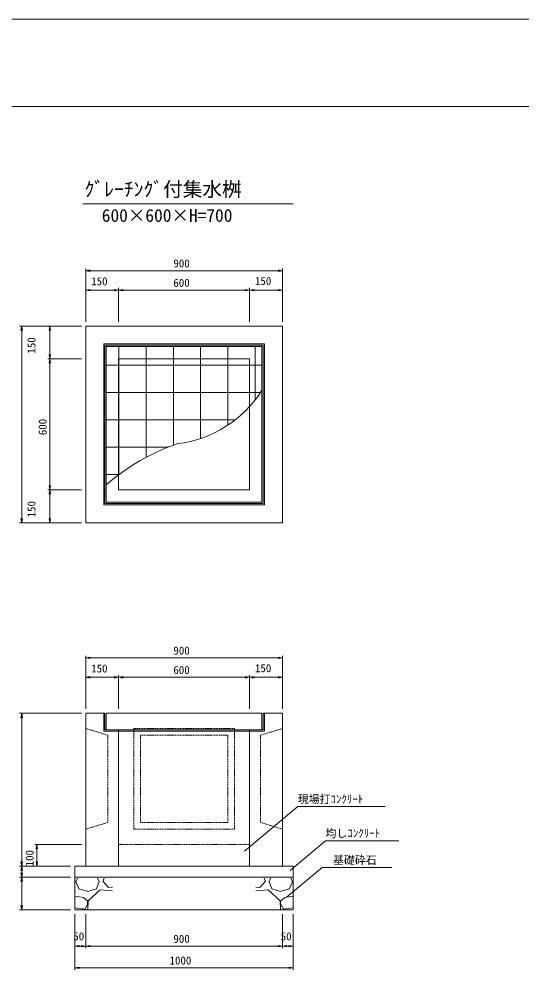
# Model space of a CAD drawing. Units: millimetres on the paper. Extents: x 0 to 841, y 0 to 594.
# Drawn here: x 195.3 to 310.5, y 376.3 to 594 of the extents above; entities that cross this region are included whole.
import ezdxf
from ezdxf.enums import TextEntityAlignment as Align

# ---------------------------------------------------------------- set-up
doc = ezdxf.new("R2010")
doc.units = ezdxf.units.MM
doc.linetypes.add('USER1', pattern=[0.375, 0.25, -0.125])
for name, color, linetype, lineweight in [('D-STR-DIM（寸法）', 7, 'Continuous', 18), ('D-STR-HTXT（旗揚げ）', 7, 'Continuous', 18), ('D-STR-STR1（構造物）', 4, 'Continuous', 18), ('D-STR-STRn（構造物）', 7, 'Continuous', 18), ('D-STR（構造物外形線）', 1, 'Continuous', 18), ('D-TTL(外枠）', 2, 'Continuous', 18), ('DEFPOINTS_2', 8, 'Continuous', 18)]:
    doc.layers.add(name, color=color, linetype=linetype, lineweight=lineweight)
doc.layers.add('D-STR-TXT（文字）', color=7, linetype='Continuous')
doc.layers.add('D-TTL-TXT（文字）', color=7, linetype='Continuous')
doc.styles.add('ＭＳ ゴシック', font='')
doc.styles.get('ＭＳ ゴシック').set_extended_font_data('MS Gothic')

msp = doc.modelspace()

# ---------------------------------------------------------------- linework, layer by layer
at = {"layer": 'D-STR-DIM（寸法）'}
for p, q in [((210.602, 524.685), (210.602, 536.879)), ((210.602, 536.379), (211.602, 536.545)), ((211.602, 536.212), (210.602, 536.379)), ((210.602, 536.379), (211.602, 536.379)), ((211.602, 536.379), (254.602, 536.379)), ((254.602, 536.545), (255.602, 536.379)), ((255.602, 536.379), (254.602, 536.212)), ((255.602, 536.379), (254.602, 536.379)), ((255.602, 524.685), (255.602, 536.879)), ((210.602, 524.685), (210.602, 532.435)), ((210.602, 531.935), (211.602, 532.102)), ((211.602, 531.768), (210.602, 531.935)), ((210.602, 531.935), (211.602, 531.935)), ((217.102, 531.935), (211.602, 531.935)), ((217.102, 532.102), (218.102, 531.935)), ((218.102, 531.935), (217.102, 531.768)), ((218.102, 531.935), (217.102, 531.935)), ((218.102, 524.685), (218.102, 532.435)), ((218.102, 524.685), (218.102, 532.435)), ((218.102, 531.935), (219.102, 532.102)), ((219.102, 531.768), (218.102, 531.935)), ((218.102, 531.935), (219.102, 531.935)), ((219.102, 531.935), (247.102, 531.935)), ((247.102, 532.102), (248.102, 531.935)), ((248.102, 531.935), (247.102, 531.768)), ((248.102, 531.935), (247.102, 531.935)), ((248.102, 524.685), (248.102, 532.435)), ((248.102, 524.685), (248.102, 532.435)), ((248.102, 531.935), (249.102, 532.102)), ((249.102, 531.768), (248.102, 531.935)), ((248.102, 531.935), (249.102, 531.935)), ((249.102, 531.935), (254.602, 531.935)), ((254.602, 532.102), (255.602, 531.935)), ((255.602, 531.935), (254.602, 531.768)), ((255.602, 531.935), (254.602, 531.935)), ((255.602, 524.685), (255.602, 532.435)), ((209.602, 523.685), (195.396, 523.685)), ((195.73, 522.685), (195.896, 523.685)), ((195.896, 523.685), (196.063, 522.685)), ((195.896, 523.685), (195.896, 522.685)), ((195.896, 522.685), (195.896, 479.685)), ((209.602, 523.685), (201.852, 523.685)), ((202.185, 522.685), (202.352, 523.685)), ((202.352, 523.685), (202.518, 522.685)), ((202.352, 523.685), (202.352, 522.685)), ((202.352, 517.185), (202.352, 522.685)), ((209.602, 516.185), (201.852, 516.185)), ((209.602, 516.185), (201.852, 516.185)), ((202.352, 516.185), (202.185, 517.185)), ((202.185, 515.185), (202.352, 516.185)), ((202.518, 517.185), (202.352, 516.185)), ((202.352, 516.185), (202.352, 517.185)), ((202.352, 516.185), (202.518, 515.185)), ((202.352, 516.185), (202.352, 515.185)), ((202.352, 515.185), (202.352, 487.185)), ((209.602, 486.185), (201.852, 486.185)), ((209.602, 486.185), (201.852, 486.185)), ((202.352, 486.185), (202.185, 487.185)), ((202.185, 485.185), (202.352, 486.185)), ((202.518, 487.185), (202.352, 486.185)), ((202.352, 486.185), (202.352, 487.185)), ((202.352, 486.185), (202.518, 485.185)), ((202.352, 486.185), (202.352, 485.185)), ((202.352, 485.185), (202.352, 479.685)), ((195.896, 478.685), (195.73, 479.685)), ((196.063, 479.685), (195.896, 478.685)), ((195.896, 478.685), (195.896, 479.685)), ((202.352, 478.685), (202.185, 479.685)), ((202.518, 479.685), (202.352, 478.685)), ((202.352, 478.685), (202.352, 479.685)), ((209.602, 478.685), (195.396, 478.685)), ((209.602, 478.685), (201.852, 478.685)), ((210.602, 436.047), (210.602, 448.24)), ((210.602, 447.74), (211.602, 447.907)), ((211.602, 447.574), (210.602, 447.74)), ((210.602, 447.74), (211.602, 447.74)), ((211.602, 447.74), (254.602, 447.74)), ((254.602, 447.907), (255.602, 447.74)), ((255.602, 447.74), (254.602, 447.574)), ((255.602, 447.74), (254.602, 447.74)), ((255.602, 436.047), (255.602, 448.24)), ((210.602, 436.047), (210.602, 443.797)), ((210.602, 443.297), (211.602, 443.464)), ((211.602, 443.13), (210.602, 443.297)), ((210.602, 443.297), (211.602, 443.297)), ((217.102, 443.297), (211.602, 443.297)), ((217.102, 443.464), (218.102, 443.297)), ((218.102, 443.297), (217.102, 443.13)), ((218.102, 443.297), (217.102, 443.297)), ((218.102, 436.047), (218.102, 443.797)), ((218.102, 436.047), (218.102, 443.797)), ((218.102, 443.297), (219.102, 443.464)), ((219.102, 443.13), (218.102, 443.297)), ((218.102, 443.297), (219.102, 443.297)), ((219.102, 443.297), (247.102, 443.297)), ((247.102, 443.464), (248.102, 443.297)), ((248.102, 443.297), (247.102, 443.13)), ((248.102, 443.297), (247.102, 443.297)), ((248.102, 436.047), (248.102, 443.797)), ((248.102, 436.047), (248.102, 443.797)), ((248.102, 443.297), (249.102, 443.464)), ((249.102, 443.13), (248.102, 443.297)), ((248.102, 443.297), (249.102, 443.297)), ((249.102, 443.297), (254.602, 443.297)), ((254.602, 443.464), (255.602, 443.297)), ((255.602, 443.297), (254.602, 443.13)), ((255.602, 443.297), (254.602, 443.297)), ((255.602, 436.047), (255.602, 443.797)), ((209.602, 435.047), (195.396, 435.047)), ((195.73, 434.047), (195.896, 435.047)), ((195.896, 435.047), (196.063, 434.047)), ((195.896, 435.047), (195.896, 434.047)), ((195.896, 434.047), (195.896, 401.047)), ((209.602, 405.047), (198.886, 405.047)), ((199.22, 404.047), (199.386, 405.047)), ((199.386, 405.047), (199.553, 404.047)), ((199.386, 405.047), (199.386, 404.047)), ((199.386, 404.047), (199.386, 401.047)), ((195.896, 400.047), (195.73, 401.047)), ((196.063, 401.047), (195.896, 400.047)), ((195.896, 400.047), (195.896, 401.047)), ((199.386, 400.047), (199.22, 401.047)), ((199.553, 401.047), (199.386, 400.047)), ((199.386, 400.047), (199.386, 401.047)), ((207.102, 400.047), (195.396, 400.047)), ((204.602, 400.047), (195.396, 400.047)), ((195.73, 399.047), (195.896, 400.047)), ((195.896, 397.547), (195.73, 398.547)), ((195.896, 400.047), (196.063, 399.047)), ((195.896, 400.047), (195.896, 399.047)), ((195.896, 399.047), (195.896, 398.547)), ((196.063, 398.547), (195.896, 397.547)), ((195.896, 397.547), (195.896, 398.547)), ((207.102, 400.047), (198.886, 400.047)), ((207.102, 397.547), (195.396, 397.547)), ((207.102, 397.547), (195.396, 397.547)), ((195.73, 396.547), (195.896, 397.547)), ((195.896, 397.547), (196.063, 396.547)), ((195.896, 397.547), (195.896, 396.547)), ((195.896, 396.547), (195.896, 391.047)), ((207.102, 390.047), (195.396, 390.047)), ((195.896, 390.047), (195.73, 391.047)), ((196.063, 391.047), (195.896, 390.047)), ((195.896, 390.047), (195.896, 391.047)), ((208.102, 389.047), (208.102, 381.254)), ((208.102, 389.047), (208.102, 376.286)), ((210.602, 389.047), (210.602, 381.254)), ((210.602, 389.047), (210.602, 381.254)), ((255.602, 389.047), (255.602, 381.254)), ((255.602, 389.047), (255.602, 381.254)), ((258.102, 389.047), (258.102, 376.286)), ((258.102, 389.047), (258.102, 381.254)), ((208.102, 381.754), (209.102, 381.921)), ((209.102, 381.587), (208.102, 381.754)), ((208.102, 381.754), (209.102, 381.754)), ((209.602, 381.754), (209.102, 381.754)), ((209.602, 381.921), (210.602, 381.754)), ((210.602, 381.754), (209.602, 381.587)), ((210.602, 381.754), (209.602, 381.754)), ((210.602, 381.754), (211.602, 381.921)), ((211.602, 381.587), (210.602, 381.754)), ((210.602, 381.754), (211.602, 381.754)), ((254.602, 381.754), (211.602, 381.754)), ((254.602, 381.921), (255.602, 381.754)), ((255.602, 381.754), (254.602, 381.587)), ((255.602, 381.754), (254.602, 381.754)), ((255.602, 381.754), (256.602, 381.921)), ((256.602, 381.587), (255.602, 381.754)), ((255.602, 381.754), (256.602, 381.754)), ((256.602, 381.754), (257.102, 381.754)), ((257.102, 381.921), (258.102, 381.754)), ((258.102, 381.754), (257.102, 381.587)), ((258.102, 381.754), (257.102, 381.754)), ((208.102, 376.786), (209.102, 376.953)), ((209.102, 376.62), (208.102, 376.786)), ((208.102, 376.786), (209.102, 376.786)), ((257.102, 376.786), (209.102, 376.786)), ((257.102, 376.953), (258.102, 376.786)), ((258.102, 376.786), (257.102, 376.62)), ((258.102, 376.786), (257.102, 376.786))]:
    msp.add_line(p, q, dxfattribs=at)
at = {"layer": 'D-STR-HTXT（旗揚げ）'}
for p, q in [((209.936, 551.663), (258.044, 551.663)), ((246.939, 403.473), (259.124, 413.688)), ((279.159, 413.688), (259.124, 413.688)), ((257.358, 399.048), (265.481, 405.858)), ((282.249, 405.858), (265.481, 405.858)), ((256.561, 392.921), (264.684, 399.731)), ((280.658, 399.731), (264.684, 399.731))]:
    msp.add_line(p, q, dxfattribs=at)
at = {"layer": 'D-STR-STR1（構造物）'}
for p, q in [((214.677, 482.76), (214.677, 519.61)), ((251.527, 519.61), (214.677, 519.61)), ((251.227, 519.31), (214.977, 519.31)), ((214.977, 483.06), (214.977, 519.31)), ((250.927, 519.01), (215.277, 519.01)), ((215.277, 483.36), (215.277, 519.01)), ((218.135, 516.185), (218.135, 518.935)), ((224.385, 516.185), (224.385, 518.935)), ((230.635, 516.185), (230.635, 518.935)), ((236.885, 516.185), (236.885, 518.935)), ((243.135, 516.185), (243.135, 518.935)), ((249.385, 506.829), (249.385, 518.935)), ((250.927, 483.36), (250.927, 519.01)), ((251.227, 483.06), (251.227, 519.31)), ((251.527, 482.76), (251.527, 519.61)), ((218.135, 489.682), (218.135, 516.185)), ((224.385, 493.655), (224.385, 516.185)), ((230.635, 496.445), (230.635, 516.185)), ((236.885, 497.973), (236.885, 516.185)), ((243.135, 501.028), (243.135, 516.185)), ((218.102, 514.747), (215.352, 514.747)), ((248.102, 514.747), (218.102, 514.747)), ((250.852, 514.747), (248.102, 514.747)), ((218.102, 508.497), (215.352, 508.497)), ((248.102, 508.497), (218.102, 508.497)), ((250.581, 508.497), (248.102, 508.497)), ((218.102, 502.247), (215.352, 502.247)), ((244.822, 502.247), (218.102, 502.247)), ((218.102, 495.997), (215.352, 495.997)), ((229.454, 495.997), (218.102, 495.997)), ((218.102, 489.747), (215.352, 489.747)), ((218.223, 489.747), (218.102, 489.747)), ((250.927, 483.36), (215.277, 483.36)), ((251.527, 482.76), (214.677, 482.76)), ((251.227, 483.06), (214.977, 483.06)), ((214.677, 435.047), (214.677, 430.997)), ((214.977, 435.047), (214.677, 435.047)), ((214.677, 431.147), (214.677, 435.047)), ((214.977, 431.297), (214.977, 435.047)), ((215.277, 431.297), (215.277, 435.047)), ((215.277, 435.047), (250.927, 435.047)), ((250.927, 435.047), (250.927, 431.297)), ((251.227, 435.047), (251.527, 435.047)), ((251.227, 431.297), (251.227, 435.047)), ((251.527, 435.047), (251.527, 433.022)), ((251.527, 435.047), (251.527, 430.997)), ((251.527, 431.147), (251.527, 435.047)), ((214.977, 431.297), (251.227, 431.297)), ((214.677, 430.997), (251.377, 430.997)), ((251.527, 430.997), (248.102, 430.997))]:
    msp.add_line(p, q, dxfattribs=at)
at = {"layer": 'D-STR-STR1（構造物）', "color": 7, "linetype": 'USER1'}
msp.add_line((218.102, 405.047), (248.102, 405.047), dxfattribs=at)
at = {"layer": 'D-STR-STR1（構造物）'}
for centre, radius, start, end in [((228.488, 523.074), 26.468, 276.79494, 327.66345), ((247.31, 450.694), 48.695, 108.79618, 131.01713)]:
    msp.add_arc(centre, radius, start, end, dxfattribs=at)
at = {"layer": 'D-STR-STRn（構造物）'}
for p, q in [((208.102, 400.047), (208.102, 390.047)), ((210.602, 400.047), (208.102, 400.047)), ((255.602, 400.047), (258.102, 400.047)), ((258.102, 400.047), (258.102, 390.047)), ((258.102, 397.547), (208.102, 397.547)), ((208.236, 396.583), (208.956, 394.903)), ((208.366, 396.585), (208.683, 397.324)), ((213.042, 394.895), (213.642, 396.575)), ((213.297, 397.324), (213.639, 396.584)), ((214.477, 396.58), (214.756, 397.324)), ((215.797, 395.162), (214.477, 396.602)), ((250.407, 395.162), (251.727, 396.602)), ((251.727, 396.58), (251.448, 397.324)), ((253.162, 394.895), (252.562, 396.575)), ((252.906, 397.324), (252.564, 396.584)), ((257.968, 396.583), (257.248, 394.903)), ((257.837, 396.585), (257.521, 397.324)), ((208.239, 394.183), (208.102, 394.228)), ((208.102, 394.112), (208.225, 394.186)), ((208.947, 394.892), (210.987, 394.292)), ((211.009, 394.291), (213.049, 394.891)), ((213.888, 394.664), (211.128, 392.144)), ((216.721, 394.408), (213.881, 394.645)), ((216.721, 395.238), (215.783, 395.157)), ((249.483, 395.238), (250.42, 395.157)), ((249.483, 394.408), (252.323, 394.645)), ((252.316, 394.664), (255.076, 392.144)), ((255.195, 394.291), (253.155, 394.891)), ((257.257, 394.892), (255.217, 394.292)), ((257.964, 394.183), (258.102, 394.228)), ((258.102, 394.112), (257.978, 394.186)), ((210.053, 392.872), (208.102, 393.165)), ((211.01, 392.008), (210.05, 392.848)), ((210.997, 391.303), (210.997, 392.023)), ((211.12, 392.139), (211.024, 390.124)), ((255.084, 392.139), (255.18, 390.124)), ((255.193, 392.008), (256.153, 392.848)), ((255.207, 391.303), (255.207, 392.023)), ((256.15, 392.872), (258.102, 393.165)), ((208.102, 390.494), (210.401, 390.218)), ((208.102, 390.047), (258.102, 390.047)), ((210.382, 390.218), (210.982, 391.298)), ((255.821, 390.218), (255.221, 391.298)), ((258.102, 390.494), (255.802, 390.218))]:
    msp.add_line(p, q, dxfattribs=at)
at = {"layer": 'D-STR（構造物外形線）'}
for p, q in [((210.602, 523.685), (255.602, 523.685)), ((210.602, 478.685), (210.602, 523.685)), ((255.602, 478.685), (255.602, 523.685)), ((218.102, 516.185), (248.102, 516.185)), ((218.102, 486.185), (218.102, 516.185)), ((248.102, 486.185), (248.102, 516.185)), ((218.102, 486.185), (248.102, 486.185)), ((210.602, 478.685), (255.602, 478.685)), ((210.602, 400.047), (210.602, 435.047)), ((210.627, 435.047), (214.677, 435.047)), ((251.527, 435.047), (255.577, 435.047)), ((255.602, 400.047), (255.602, 435.047)), ((218.102, 400.047), (218.102, 431.297)), ((248.102, 400.047), (248.102, 431.297)), ((255.602, 400.047), (210.602, 400.047))]:
    msp.add_line(p, q, dxfattribs=at)
at = {"layer": 'D-STR（構造物外形線）', "linetype": 'USER1'}
for p, q in [((210.627, 431.547), (215.627, 430.047)), ((221.602, 408.547), (221.602, 431.547)), ((221.602, 431.547), (244.602, 431.547)), ((244.602, 408.547), (244.602, 431.547)), ((250.602, 430.047), (255.602, 431.547)), ((215.627, 410.047), (215.627, 430.047)), ((223.102, 410.047), (223.102, 430.047)), ((223.102, 430.047), (243.102, 430.047)), ((243.102, 410.047), (243.102, 430.047)), ((250.602, 410.047), (250.602, 430.047)), ((210.627, 408.547), (215.627, 410.047)), ((223.102, 410.047), (243.102, 410.047)), ((250.602, 410.047), (255.602, 408.547)), ((221.602, 408.547), (244.602, 408.547))]:
    msp.add_line(p, q, dxfattribs=at)
at = {"layer": 'D-TTL(外枠）'}
msp.add_line((23, 574), (818, 574), dxfattribs=at)
at = {"layer": 'DEFPOINTS_2'}
msp.add_line((0, 594), (841, 594), dxfattribs=at)

# ---------------------------------------------------------------- texts
at = {"layer": 'D-STR-DIM（寸法）', "style": 'ＭＳ ゴシック'}
for s, p in [('900', (230.646, 536.579)), ('150', (211.82, 532.488)), ('600', (230.64, 532.135)), ('150', (249.32, 532.552)), ('900', (230.646, 447.94)), ('150', (211.82, 443.85)), ('600', (230.64, 443.497)), ('150', (249.32, 443.913)), ('50', (207.721, 382.513)), ('900', (230.646, 381.954)), ('50', (255.221, 382.513)), ('1000', (229.758, 376.986))]:
    msp.add_text(s, height=1.833, dxfattribs=at).set_placement(p, align=Align.BOTTOM_LEFT)
for s, p in [('150', (199.602, 517.403)), ('600', (202.152, 498.723)), ('150', (199.602, 479.903)), ('100', (199.186, 400.015))]:
    msp.add_text(s, height=1.833, rotation=90, dxfattribs=at).set_placement(p, align=Align.BOTTOM_LEFT)
at = {"layer": 'D-STR-TXT（文字）', "style": 'ＭＳ ゴシック'}
for s, p in [('現場打ｺﾝｸﾘｰﾄ', (259.124, 413.94)), ('均しｺﾝｸﾘｰﾄ', (265.481, 406.111)), ('基礎砕石', (267.184, 399.984))]:
    msp.add_text(s, height=1.833, dxfattribs=at).set_placement(p, align=Align.BOTTOM_LEFT)
at = {"layer": 'D-TTL-TXT（文字）', "style": 'ＭＳ ゴシック'}
for s, height, p in [('ｸﾞﾚｰﾁﾝｸﾞ付集水桝', 3.299, (210.286, 552.406)), ('600×600×H=700', 2.933, (214.235, 546.683))]:
    msp.add_text(s, height=height, dxfattribs=at).set_placement(p, align=Align.BOTTOM_LEFT)

doc.saveas('drawing.dxf')
